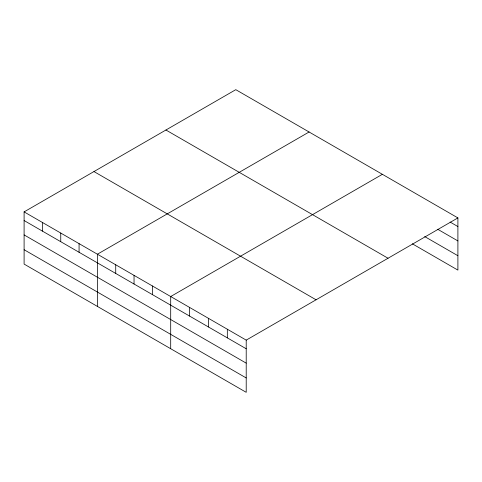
<?xml version="1.0" encoding="UTF-8"?>
<svg xmlns="http://www.w3.org/2000/svg" width="482" height="482" viewBox="0 0 482 482"><rect width="100%" height="100%" fill="white"/><g stroke="black" fill="none" stroke-linecap="round" stroke-linejoin="round"><path stroke-width="0.72" d="M246.212 363.145L246.212 340.129L24.1 211.893L24.1 264.088L246.212 392.324L246.212 363.145L24.1 234.909M412.327 243.796L457.9 270.107L457.9 217.912L235.788 89.676L24.1 211.893M309.089 131.996L97.394 254.213L97.394 306.407M382.383 174.309L170.694 296.532L170.694 348.721M246.212 340.129L457.9 217.912M450.086 222.045L457.9 226.552M437.716 229.275L457.9 240.928M424.696 236.566L457.9 255.731M165.935 130.007L388.04 258.244M93.96 171.562L316.065 299.798M24.1 220.539L246.212 348.769M24.1 249.718L246.212 377.948M227.329 329.23L227.329 337.87M208.453 318.331L208.453 326.971M189.571 307.432L189.571 316.072M152.366 285.953L152.366 294.592M134.044 275.373L134.044 284.012M115.722 264.793L115.722 273.433M79.072 243.633L79.072 252.273M60.75 233.053L60.75 241.693M42.422 222.473L42.422 231.119"/></g></svg>
